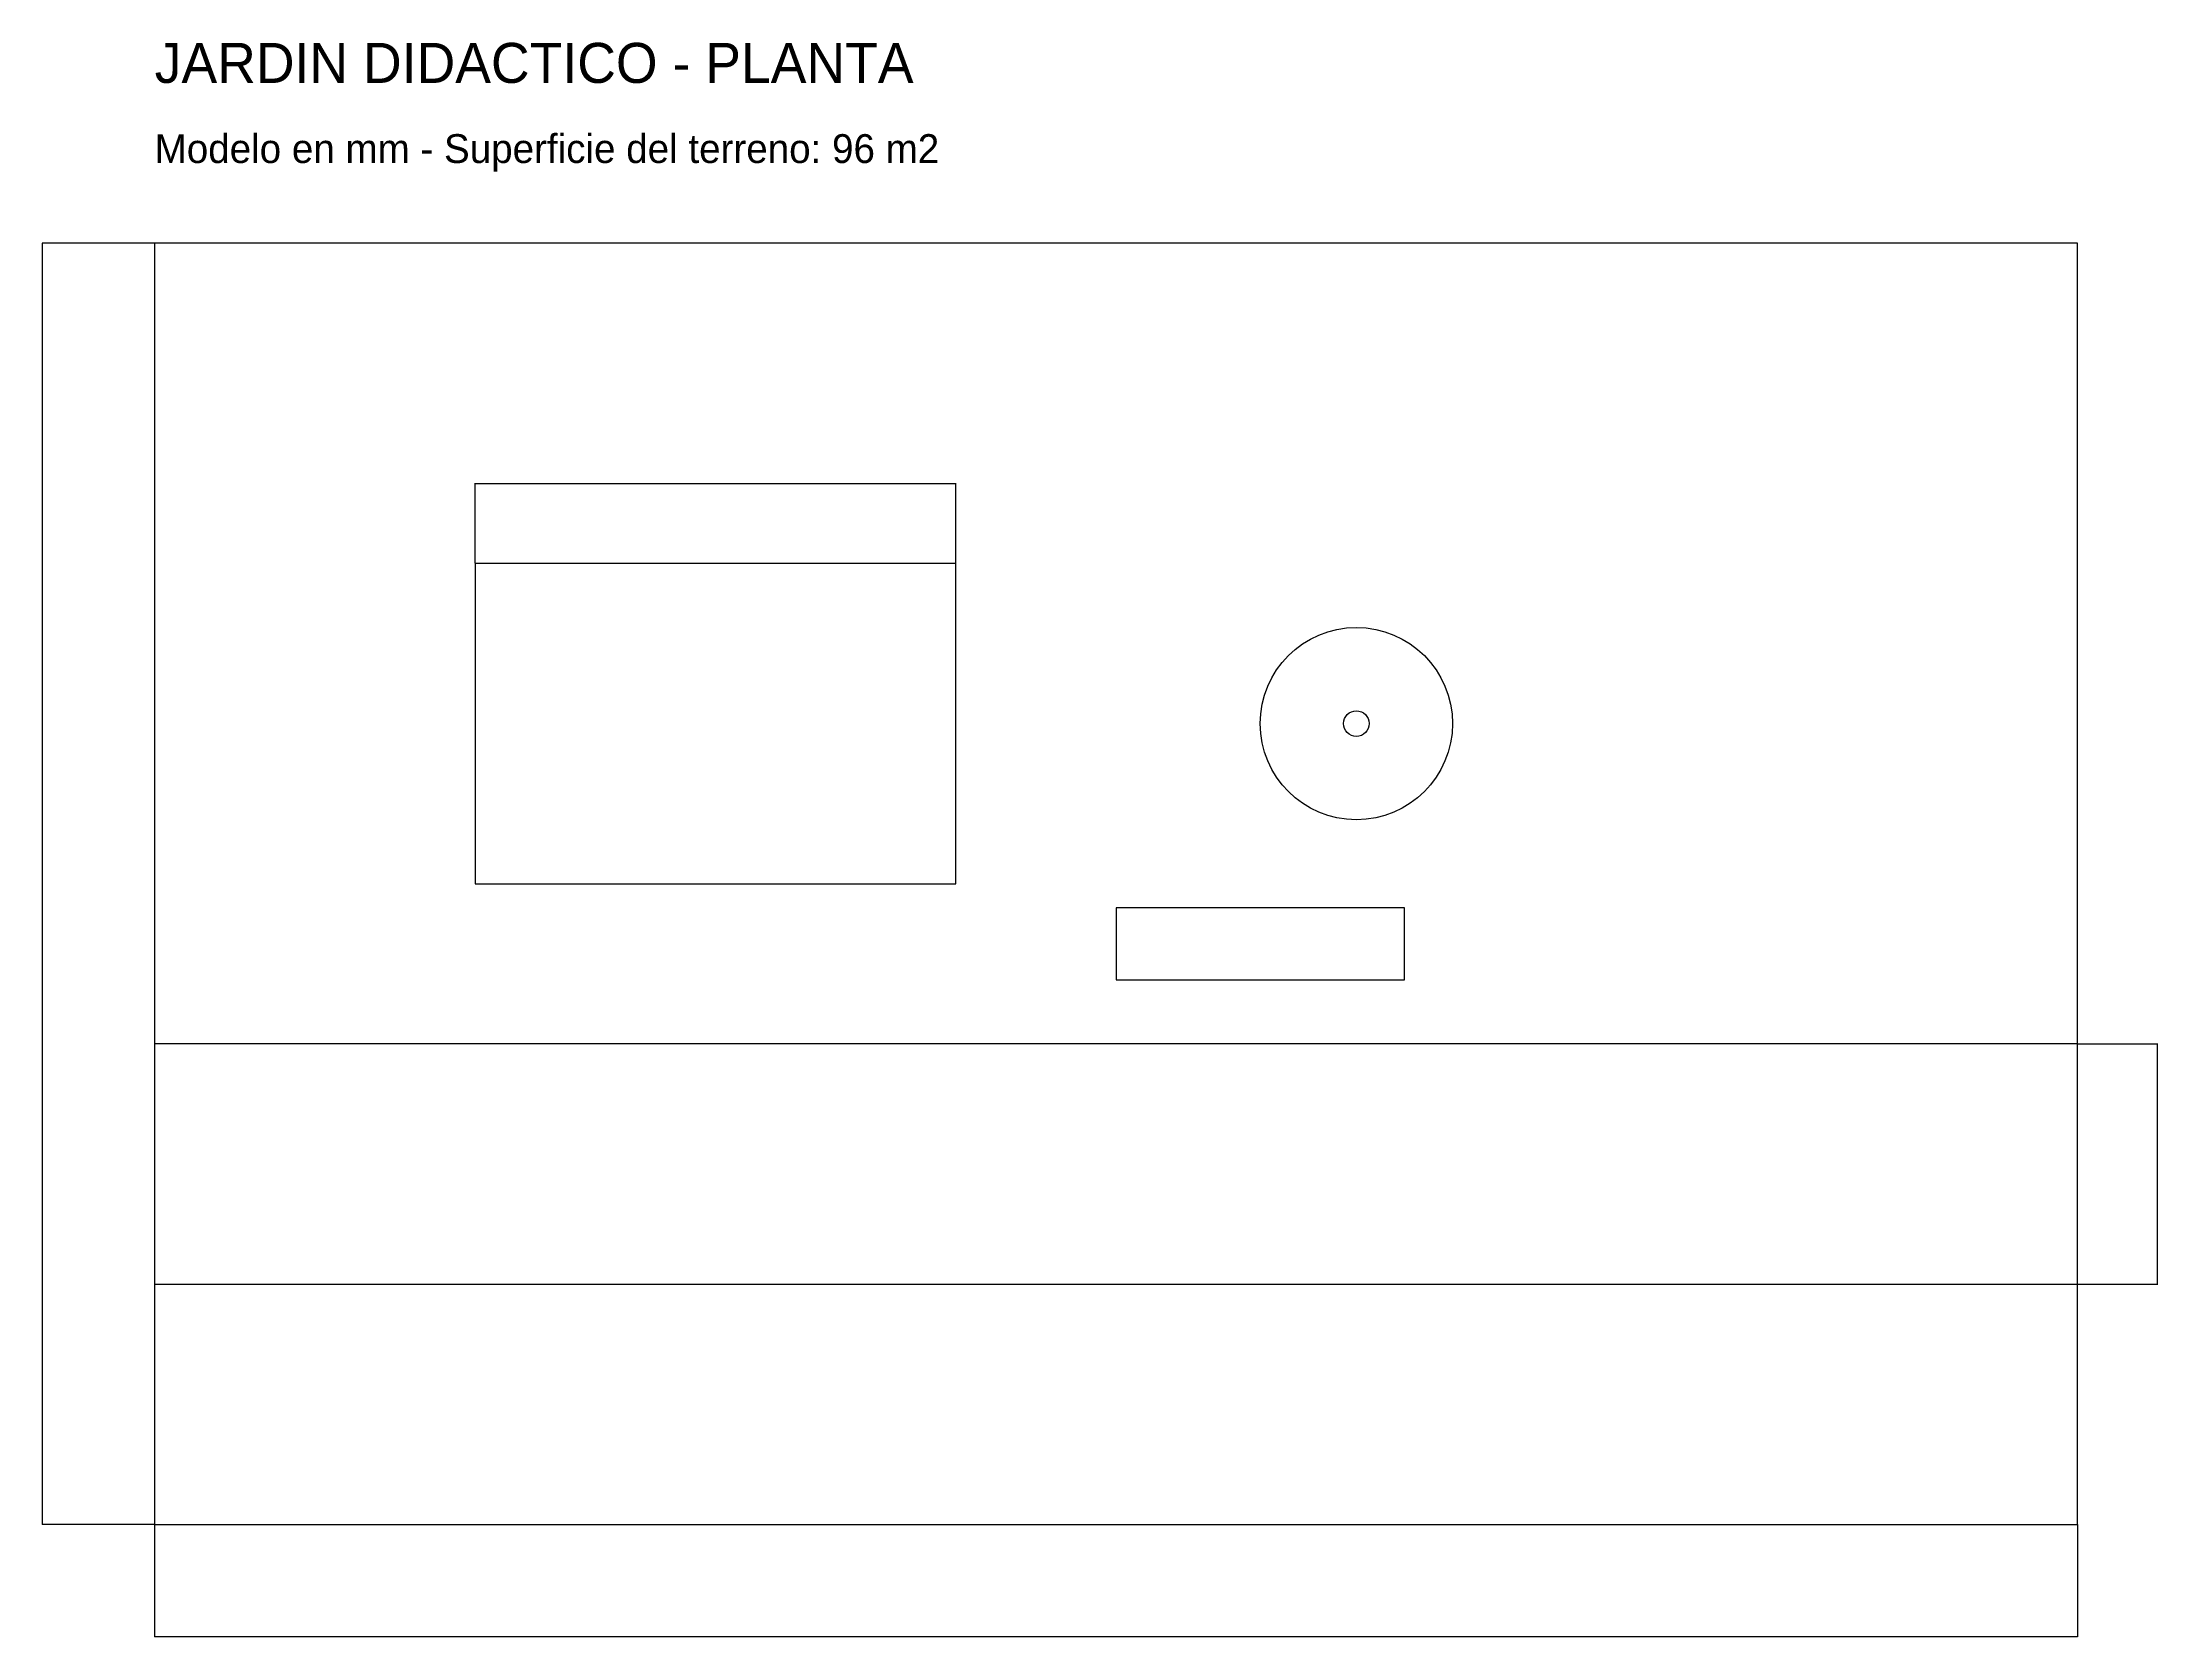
# Model space of a CAD drawing. Header units: millimetres. Extents: x -701 to 12501, y -701 to 9254.
import ezdxf
from ezdxf.enums import TextEntityAlignment as Align

# ---------------------------------------------------------------- set-up
doc = ezdxf.new("R2010")
doc.units = ezdxf.units.MM
doc.header["$MEASUREMENT"] = 0
for name, color, linetype in [('COTAS', 7, 'Continuous'), ('Layer1', 7, 'Continuous'), ('VEGETACION', 7, 'Continuous')]:
    doc.layers.add(name, color=color, linetype=linetype)
doc.dimstyles.get("Standard").update_dxf_attribs({"dimtxt": 0.18, "dimasz": 0.18, "dimexe": 1.25, "dimexo": 0.625, "dimtad": 1, "dimdsep": 46, "dimtxsty": 'Standard', "dimsah": 1, "dimcen": 0.09, "dimadec": 0, "dimazin": 0, "dimtfac": 1, "dimtofl": 0, "dimtmove": 0, "dimatfit": 3, "dimfxl": 1, "dimarcsym": 0})

# ---------------------------------------------------------------- blocks, each defined once
blk = doc.blocks.new('*D0')
at = {"layer": 'Layer1'}
for p, q in [((0, -0.625), (0, -701.25)), ((12000, -0.625), (12000, -701.25)), ((0, -700), (12000, -700))]:
    blk.add_line(p, q, dxfattribs=at)
for points in [[(0, -700), (0.1800000071525574, -699.9699999988079), (0.1800000071525574, -700.0300000011921)], [(12000, -700), (11999.81999999285, -700.0300000011921), (11999.81999999285, -699.9699999988079)]]:
    blk.add_solid(points, dxfattribs=at)
blk.add_text('12000', height=0.18, dxfattribs=at).set_placement((6000, -699.85), align=Align.MIDDLE_CENTER)
blk = doc.blocks.new('*D1')
at = {"layer": 'Layer1'}
for p, q in [((-0.625, 8000), (-701.25, 8000)), ((-700.0000000000005, 4.286263797015739e-14), (-700, 8000)), ((-0.625, 3.827021247335479e-17), (-701.2500000000005, 4.29391783951041e-14))]:
    blk.add_line(p, q, dxfattribs=at)
for points in [[(-700, 8000), (-699.9699999988079, 7999.819999992847), (-700.0300000011921, 7999.819999992847)], [(-700.0000000000005, 4.286263797015739e-14), (-700.0300000011925, 0.1800000071526002), (-699.9699999988084, 0.1800000071526002)]]:
    blk.add_solid(points, dxfattribs=at)
blk.add_text('8000', height=0.18, rotation=90, dxfattribs=at).set_placement((-700.15, 4000), align=Align.MIDDLE_CENTER)
blk = doc.blocks.new('*D2')
at = {"layer": 'Layer1'}
for p, q in [((2000, 6000.625), (2000, 6501.25)), ((2000, 6500), (5000, 6500)), ((5000, 6000.625), (5000, 6501.25))]:
    blk.add_line(p, q, dxfattribs=at)
for points in [[(2000, 6500), (2000.180000007153, 6500.030000001192), (2000.180000007153, 6499.969999998808)], [(5000, 6500), (4999.819999992847, 6499.969999998808), (4999.819999992847, 6500.030000001192)]]:
    blk.add_solid(points, dxfattribs=at)
blk.add_text('3000', height=0.18, dxfattribs=at).set_placement((3500, 6500.15), align=Align.MIDDLE_CENTER)
blk = doc.blocks.new('*D3')
at = {"layer": 'Layer1'}
for p, q in [((12000.625, 3000), (12501.25, 3000)), ((12500, 1500), (12500, 3000)), ((12000.625, 1500), (12501.25, 1500))]:
    blk.add_line(p, q, dxfattribs=at)
for points in [[(12500, 3000), (12500.03000000119, 2999.819999992847), (12499.96999999881, 2999.819999992847)], [(12500, 1500), (12499.96999999881, 1500.180000007153), (12500.03000000119, 1500.180000007153)]]:
    blk.add_solid(points, dxfattribs=at)
blk.add_text('1500', height=0.18, rotation=90, dxfattribs=at).set_placement((12499.85, 2250), align=Align.MIDDLE_CENTER)

msp = doc.modelspace()

# ---------------------------------------------------------------- linework, layer by layer
for points in [[(0, 0), (12000, 0), (12000, 8000), (0, 8000)], [(2000, 4000), (5000, 4000), (5000, 6000), (2000, 6000)], [(0, 1500), (12000, 1500), (12000, 3000), (0, 3000)]]:
    msp.add_lwpolyline(points, close=True)
at = {"layer": 'COTAS'}
msp.add_lwpolyline([(6000, 3400), (7800, 3400), (7800, 3850), (6000, 3850)], close=True, dxfattribs=at)
at = {"layer": 'VEGETACION'}
for radius in [600, 80]:
    msp.add_circle((7500, 5000), radius, dxfattribs=at)

# ---------------------------------------------------------------- texts
at = {"layer": 'Layer1'}
for s, height, p in [('JARDIN DIDACTICO - PLANTA', 250, (0, 9000)), ('Modelo en mm - Superficie del terreno: 96 m2', 180, (0, 8500))]:
    msp.add_text(s, height=height, dxfattribs=at).set_placement(p)

# ---------------------------------------------------------------- dimensions: what is measured, and where the dimension line sits
for base, p1, p2, picture, middle in [((-700, 8000), (0, 0), (0, 8000), '*D1', (-700.15, 4000)), ((12500, 3000), (12000, 1500), (12000, 3000), '*D3', (12499.85, 2250))]:
    dim = msp.add_linear_dim(base=base, p1=p1, p2=p2, angle=90, dimstyle='Standard', override={"dimpost": '<>'}, dxfattribs=at)
    dim.commit()
    dim.dimension.update_dxf_attribs({"geometry": picture, "text_midpoint": middle, "dimtype": 128})
for base, p1, p2, picture, middle in [((5000, 6500), (2000, 6000), (5000, 6000), '*D2', (3500, 6500.15)), ((12000, -700), (0, 0), (12000, 0), '*D0', (6000, -699.85))]:
    dim = msp.add_linear_dim(base=base, p1=p1, p2=p2, dimstyle='Standard', override={"dimpost": '<>'}, dxfattribs=at)
    dim.commit()
    dim.dimension.update_dxf_attribs({"geometry": picture, "text_midpoint": middle, "dimtype": 128})

doc.saveas('drawing.dxf')
